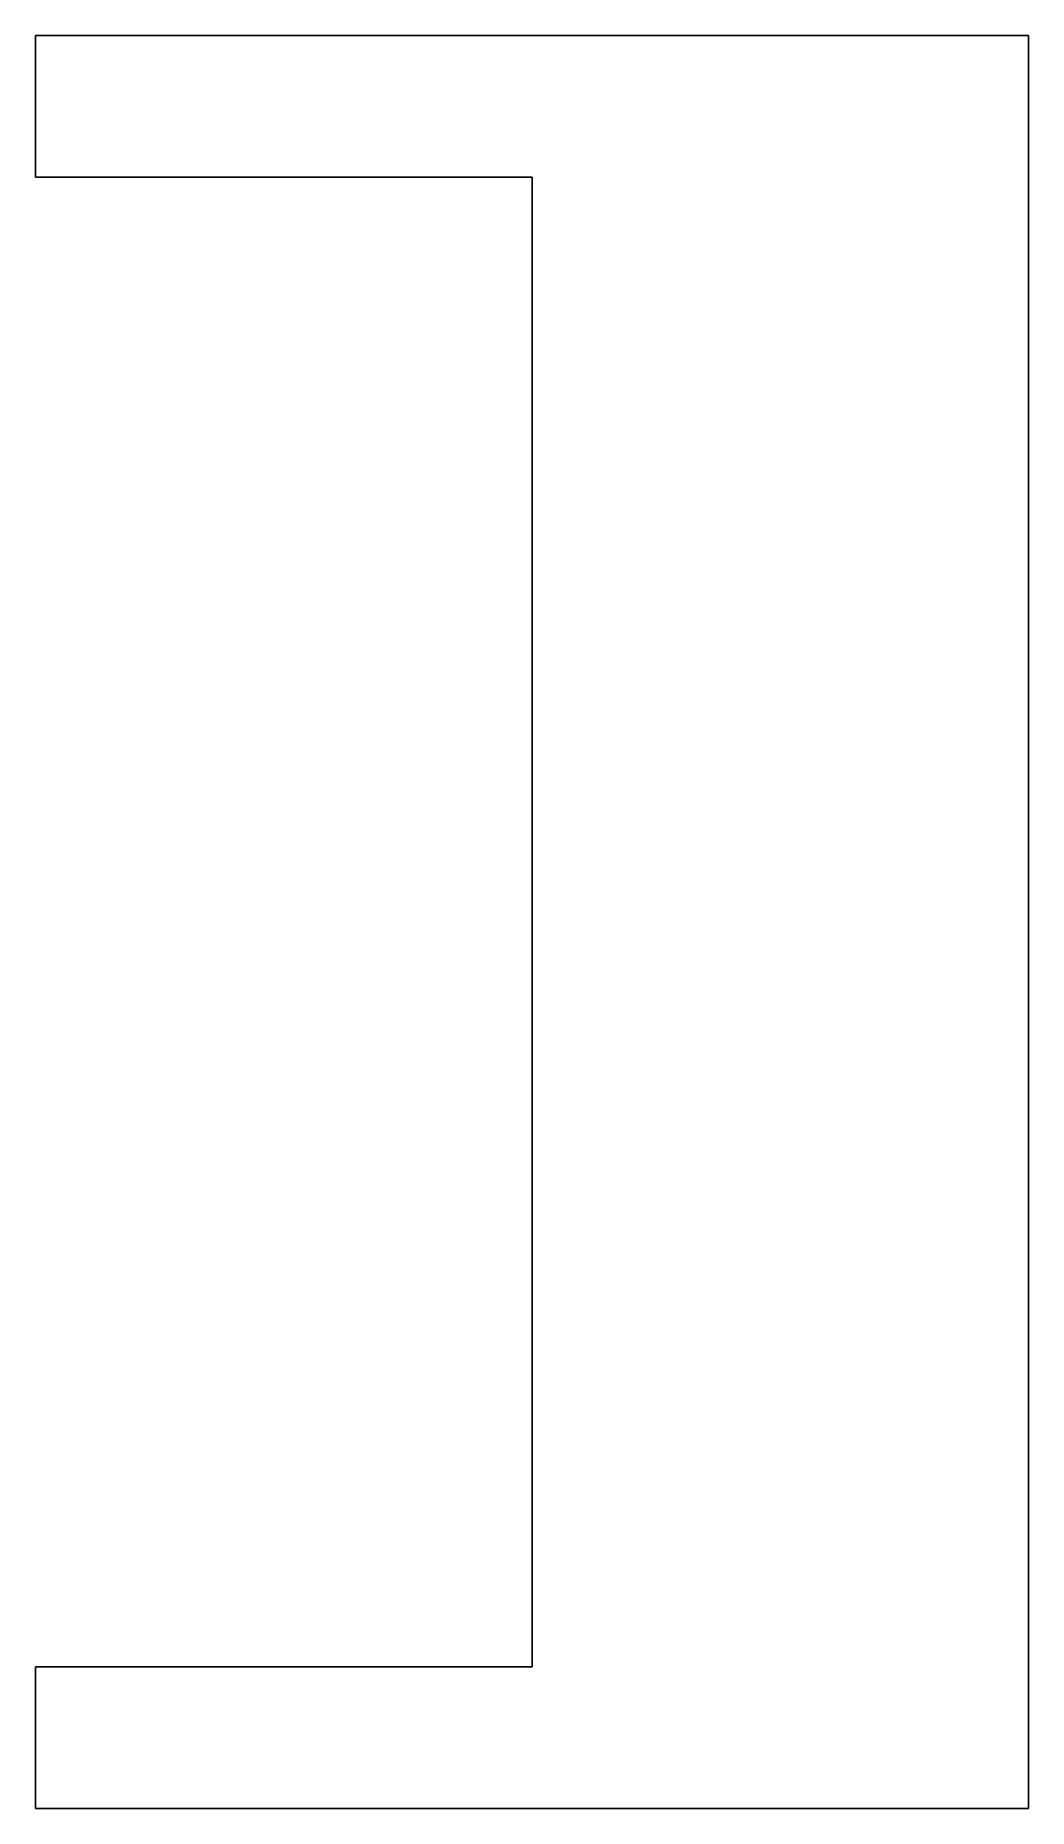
# Model space of a CAD drawing. Header units: metres. Extents: x 0 to 28, y -50 to 0.
import ezdxf

# ---------------------------------------------------------------- set-up
doc = ezdxf.new("R2010")
doc.units = ezdxf.units.M

msp = doc.modelspace()

# ---------------------------------------------------------------- linework, layer by layer
for points in [[(0, -4), (0, -3.92), (0, -3.84), (0, -3.76), (0, -3.68), (0, -3.6), (0, -3.52), (0, -3.44), (0, -3.36), (0, -3.28), (0, -3.2), (0, -3.12), (0, -3.04), (0, -2.96), (0, -2.88), (0, -2.8), (0, -2.72), (0, -2.64), (0, -2.56), (0, -2.48), (0, -2.4), (0, -2.32), (0, -2.24), (0, -2.16), (0, -2.08), (0, -2), (0, -1.92), (0, -1.84), (0, -1.76), (0, -1.68), (0, -1.6), (0, -1.52), (0, -1.44), (0, -1.36), (0, -1.28), (0, -1.2), (0, -1.12), (0, -1.04), (0, -0.96), (0, -0.88), (0, -0.8), (0, -0.72), (0, -0.64), (0, -0.56), (0, -0.48), (0, -0.4), (0, -0.32), (0, -0.24), (0, -0.16), (0, -0.08), (0, 0)], [(5, 0), (4.843, 0), (4.686, 0), (4.53, 0), (4.374, 0), (4.219, 0), (4.064, 0), (3.91, 0), (3.758, 0), (3.607, 0), (3.456, 0), (3.307, 0), (3.162, 0), (3.017, 0), (2.872, 0), (2.732, 0), (2.595, 0), (2.458, 0), (2.322, 0), (2.194, 0), (2.065, 0), (1.937, 0), (1.816, 0), (1.699, 0), (1.582, 0), (1.464, 0), (1.36, 0), (1.255, 0), (1.151, 0), (1.052, 0), (0.961, 0), (0.87, 0), (0.779, 0), (0.701, 0), (0.625, 0), (0.549, 0), (0.478, 0), (0.418, 0), (0.358, 0), (0.298, 0), (0.25, 0), (0.206, 0), (0.163, 0), (0.122, 0), (0.095, 0), (0.069, 0), (0.043, 0), (0.026, 0), (0.018, 0), (0.009, 0), (0, 0)], [(16.804, 0), (16.568, 0), (16.332, 0), (16.096, 0), (15.86, 0), (15.623, 0), (15.387, 0), (15.151, 0), (14.915, 0), (14.679, 0), (14.443, 0), (14.207, 0), (13.971, 0), (13.735, 0), (13.499, 0), (13.263, 0), (13.027, 0), (12.791, 0), (12.554, 0), (12.318, 0), (12.082, 0), (11.846, 0), (11.61, 0), (11.374, 0), (11.138, 0), (10.902, 0), (10.666, 0), (10.43, 0), (10.194, 0), (9.958, 0), (9.722, 0), (9.485, 0), (9.249, 0), (9.013, 0), (8.777, 0), (8.541, 0), (8.305, 0), (8.069, 0), (7.833, 0), (7.597, 0), (7.361, 0), (7.125, 0), (6.889, 0), (6.653, 0), (6.416, 0), (6.18, 0), (5.944, 0), (5.708, 0), (5.472, 0), (5.236, 0), (5, 0)], [(16.804, 0), (16.865, 0), (16.926, 0), (16.986, 0), (17.047, 0), (17.108, 0), (17.169, 0), (17.23, 0), (17.29, 0), (17.351, 0), (17.412, 0), (17.472, 0), (17.533, 0), (17.593, 0), (17.654, 0), (17.714, 0), (17.775, 0), (17.835, 0), (17.896, 0), (17.956, 0), (18.016, 0), (18.076, 0), (18.136, 0), (18.196, 0), (18.256, 0), (18.316, 0), (18.375, 0), (18.435, 0), (18.494, 0), (18.554, 0), (18.613, 0), (18.672, 0), (18.732, 0), (18.79, 0), (18.849, 0), (18.908, 0), (18.967, 0), (19.025, 0), (19.084, 0), (19.142, 0), (19.2, 0), (19.258, 0), (19.316, 0), (19.374, 0), (19.431, 0), (19.488, 0), (19.546, 0), (19.603, 0), (19.659, 0), (19.716, 0), (19.773, 0)], [(28, 0), (27.984, 0), (27.967, 0), (27.951, 0), (27.921, 0), (27.872, 0), (27.824, 0), (27.775, 0), (27.7, 0), (27.62, 0), (27.54, 0), (27.452, 0), (27.342, 0), (27.233, 0), (27.123, 0), (26.994, 0), (26.856, 0), (26.719, 0), (26.578, 0), (26.416, 0), (26.254, 0), (26.091, 0), (25.917, 0), (25.733, 0), (25.549, 0), (25.364, 0), (25.162, 0), (24.96, 0), (24.757, 0), (24.549, 0), (24.332, 0), (24.115, 0), (23.899, 0), (23.673, 0), (23.446, 0), (23.22, 0), (22.991, 0), (22.759, 0), (22.526, 0), (22.293, 0), (22.06, 0), (21.826, 0), (21.592, 0), (21.359, 0), (21.128, 0), (20.898, 0), (20.667, 0), (20.441, 0), (20.219, 0), (19.996, 0), (19.773, 0)], [(28, -50), (28, -49), (28, -48), (28, -47), (28, -46), (28, -45), (28, -44), (28, -43), (28, -42), (28, -41), (28, -40), (28, -39), (28, -38), (28, -37), (28, -36), (28, -35), (28, -34), (28, -33), (28, -32), (28, -31), (28, -30), (28, -29), (28, -28), (28, -27), (28, -26), (28, -25), (28, -24), (28, -23), (28, -22), (28, -21), (28, -20), (28, -19), (28, -18), (28, -17), (28, -16), (28, -15), (28, -14), (28, -13), (28, -12), (28, -11), (28, -10), (28, -9), (28, -8), (28, -7), (28, -6), (28, -5), (28, -4), (28, -3), (28, -2), (28, -1), (28, 0)], [(5, -4), (4.843, -4), (4.686, -4), (4.53, -4), (4.374, -4), (4.219, -4), (4.064, -4), (3.91, -4), (3.758, -4), (3.607, -4), (3.456, -4), (3.307, -4), (3.162, -4), (3.017, -4), (2.872, -4), (2.732, -4), (2.595, -4), (2.458, -4), (2.322, -4), (2.194, -4), (2.065, -4), (1.937, -4), (1.816, -4), (1.699, -4), (1.582, -4), (1.464, -4), (1.36, -4), (1.255, -4), (1.151, -4), (1.052, -4), (0.961, -4), (0.87, -4), (0.779, -4), (0.701, -4), (0.625, -4), (0.549, -4), (0.478, -4), (0.418, -4), (0.358, -4), (0.298, -4), (0.25, -4), (0.206, -4), (0.163, -4), (0.122, -4), (0.095, -4), (0.069, -4), (0.043, -4), (0.026, -4), (0.018, -4), (0.009, -4), (0, -4)], [(14, -4), (13.82, -4), (13.64, -4), (13.46, -4), (13.28, -4), (13.1, -4), (12.92, -4), (12.74, -4), (12.56, -4), (12.38, -4), (12.2, -4), (12.02, -4), (11.84, -4), (11.66, -4), (11.48, -4), (11.3, -4), (11.12, -4), (10.94, -4), (10.76, -4), (10.58, -4), (10.4, -4), (10.22, -4), (10.04, -4), (9.86, -4), (9.68, -4), (9.5, -4), (9.32, -4), (9.14, -4), (8.96, -4), (8.78, -4), (8.6, -4), (8.42, -4), (8.24, -4), (8.06, -4), (7.88, -4), (7.7, -4), (7.52, -4), (7.34, -4), (7.16, -4), (6.98, -4), (6.8, -4), (6.62, -4), (6.44, -4), (6.26, -4), (6.08, -4), (5.9, -4), (5.72, -4), (5.54, -4), (5.36, -4), (5.18, -4), (5, -4)], [(14, -46), (14, -45.16), (14, -44.32), (14, -43.48), (14, -42.64), (14, -41.8), (14, -40.96), (14, -40.12), (14, -39.28), (14, -38.44), (14, -37.6), (14, -36.76), (14, -35.92), (14, -35.08), (14, -34.24), (14, -33.4), (14, -32.56), (14, -31.72), (14, -30.88), (14, -30.04), (14, -29.2), (14, -28.36), (14, -27.52), (14, -26.68), (14, -25.84), (14, -25), (14, -24.16), (14, -23.32), (14, -22.48), (14, -21.64), (14, -20.8), (14, -19.96), (14, -19.12), (14, -18.28), (14, -17.44), (14, -16.6), (14, -15.76), (14, -14.92), (14, -14.08), (14, -13.24), (14, -12.4), (14, -11.56), (14, -10.72), (14, -9.88), (14, -9.04), (14, -8.2), (14, -7.36), (14, -6.52), (14, -5.68), (14, -4.84), (14, -4)], [(0, -50), (0, -49.92), (0, -49.84), (0, -49.76), (0, -49.68), (0, -49.6), (0, -49.52), (0, -49.44), (0, -49.36), (0, -49.28), (0, -49.2), (0, -49.12), (0, -49.04), (0, -48.96), (0, -48.88), (0, -48.8), (0, -48.72), (0, -48.64), (0, -48.56), (0, -48.48), (0, -48.4), (0, -48.32), (0, -48.24), (0, -48.16), (0, -48.08), (0, -48), (0, -47.92), (0, -47.84), (0, -47.76), (0, -47.68), (0, -47.6), (0, -47.52), (0, -47.44), (0, -47.36), (0, -47.28), (0, -47.2), (0, -47.12), (0, -47.04), (0, -46.96), (0, -46.88), (0, -46.8), (0, -46.72), (0, -46.64), (0, -46.56), (0, -46.48), (0, -46.4), (0, -46.32), (0, -46.24), (0, -46.16), (0, -46.08), (0, -46)], [(5, -46), (4.843, -46), (4.686, -46), (4.53, -46), (4.374, -46), (4.219, -46), (4.064, -46), (3.91, -46), (3.758, -46), (3.607, -46), (3.456, -46), (3.307, -46), (3.162, -46), (3.017, -46), (2.872, -46), (2.732, -46), (2.595, -46), (2.458, -46), (2.322, -46), (2.194, -46), (2.065, -46), (1.937, -46), (1.816, -46), (1.699, -46), (1.582, -46), (1.464, -46), (1.36, -46), (1.255, -46), (1.151, -46), (1.052, -46), (0.961, -46), (0.87, -46), (0.779, -46), (0.701, -46), (0.625, -46), (0.549, -46), (0.478, -46), (0.418, -46), (0.358, -46), (0.298, -46), (0.25, -46), (0.206, -46), (0.163, -46), (0.122, -46), (0.095, -46), (0.069, -46), (0.043, -46), (0.026, -46), (0.018, -46), (0.009, -46), (0, -46)], [(14, -46), (13.82, -46), (13.64, -46), (13.46, -46), (13.28, -46), (13.1, -46), (12.92, -46), (12.74, -46), (12.56, -46), (12.38, -46), (12.2, -46), (12.02, -46), (11.84, -46), (11.66, -46), (11.48, -46), (11.3, -46), (11.12, -46), (10.94, -46), (10.76, -46), (10.58, -46), (10.4, -46), (10.22, -46), (10.04, -46), (9.86, -46), (9.68, -46), (9.5, -46), (9.32, -46), (9.14, -46), (8.96, -46), (8.78, -46), (8.6, -46), (8.42, -46), (8.24, -46), (8.06, -46), (7.88, -46), (7.7, -46), (7.52, -46), (7.34, -46), (7.16, -46), (6.98, -46), (6.8, -46), (6.62, -46), (6.44, -46), (6.26, -46), (6.08, -46), (5.9, -46), (5.72, -46), (5.54, -46), (5.36, -46), (5.18, -46), (5, -46)], [(5, -50), (4.843, -50), (4.686, -50), (4.53, -50), (4.374, -50), (4.219, -50), (4.064, -50), (3.91, -50), (3.758, -50), (3.607, -50), (3.456, -50), (3.307, -50), (3.162, -50), (3.017, -50), (2.872, -50), (2.732, -50), (2.595, -50), (2.458, -50), (2.322, -50), (2.194, -50), (2.065, -50), (1.937, -50), (1.816, -50), (1.699, -50), (1.582, -50), (1.464, -50), (1.36, -50), (1.255, -50), (1.151, -50), (1.052, -50), (0.961, -50), (0.87, -50), (0.779, -50), (0.701, -50), (0.625, -50), (0.549, -50), (0.478, -50), (0.418, -50), (0.358, -50), (0.298, -50), (0.25, -50), (0.206, -50), (0.163, -50), (0.122, -50), (0.095, -50), (0.069, -50), (0.043, -50), (0.026, -50), (0.018, -50), (0.009, -50), (0, -50)], [(16.804, -50), (16.568, -50), (16.332, -50), (16.096, -50), (15.86, -50), (15.623, -50), (15.387, -50), (15.151, -50), (14.915, -50), (14.679, -50), (14.443, -50), (14.207, -50), (13.971, -50), (13.735, -50), (13.499, -50), (13.263, -50), (13.027, -50), (12.791, -50), (12.554, -50), (12.318, -50), (12.082, -50), (11.846, -50), (11.61, -50), (11.374, -50), (11.138, -50), (10.902, -50), (10.666, -50), (10.43, -50), (10.194, -50), (9.958, -50), (9.722, -50), (9.485, -50), (9.249, -50), (9.013, -50), (8.777, -50), (8.541, -50), (8.305, -50), (8.069, -50), (7.833, -50), (7.597, -50), (7.361, -50), (7.125, -50), (6.889, -50), (6.653, -50), (6.416, -50), (6.18, -50), (5.944, -50), (5.708, -50), (5.472, -50), (5.236, -50), (5, -50)], [(19.773, -50), (19.716, -50), (19.659, -50), (19.603, -50), (19.546, -50), (19.488, -50), (19.431, -50), (19.374, -50), (19.316, -50), (19.258, -50), (19.2, -50), (19.142, -50), (19.084, -50), (19.025, -50), (18.967, -50), (18.908, -50), (18.849, -50), (18.79, -50), (18.732, -50), (18.672, -50), (18.613, -50), (18.554, -50), (18.494, -50), (18.435, -50), (18.375, -50), (18.316, -50), (18.256, -50), (18.196, -50), (18.136, -50), (18.076, -50), (18.016, -50), (17.956, -50), (17.896, -50), (17.835, -50), (17.775, -50), (17.714, -50), (17.654, -50), (17.593, -50), (17.533, -50), (17.472, -50), (17.412, -50), (17.351, -50), (17.29, -50), (17.23, -50), (17.169, -50), (17.108, -50), (17.047, -50), (16.986, -50), (16.926, -50), (16.865, -50), (16.804, -50)], [(28, -50), (27.984, -50), (27.967, -50), (27.951, -50), (27.921, -50), (27.872, -50), (27.824, -50), (27.775, -50), (27.7, -50), (27.62, -50), (27.54, -50), (27.452, -50), (27.342, -50), (27.233, -50), (27.123, -50), (26.994, -50), (26.856, -50), (26.719, -50), (26.578, -50), (26.416, -50), (26.254, -50), (26.091, -50), (25.917, -50), (25.733, -50), (25.549, -50), (25.364, -50), (25.162, -50), (24.96, -50), (24.757, -50), (24.549, -50), (24.332, -50), (24.115, -50), (23.899, -50), (23.673, -50), (23.446, -50), (23.22, -50), (22.991, -50), (22.759, -50), (22.526, -50), (22.293, -50), (22.06, -50), (21.826, -50), (21.592, -50), (21.359, -50), (21.128, -50), (20.898, -50), (20.667, -50), (20.441, -50), (20.219, -50), (19.996, -50), (19.773, -50)]]:
    msp.add_lwpolyline(points)

doc.saveas('drawing.dxf')
